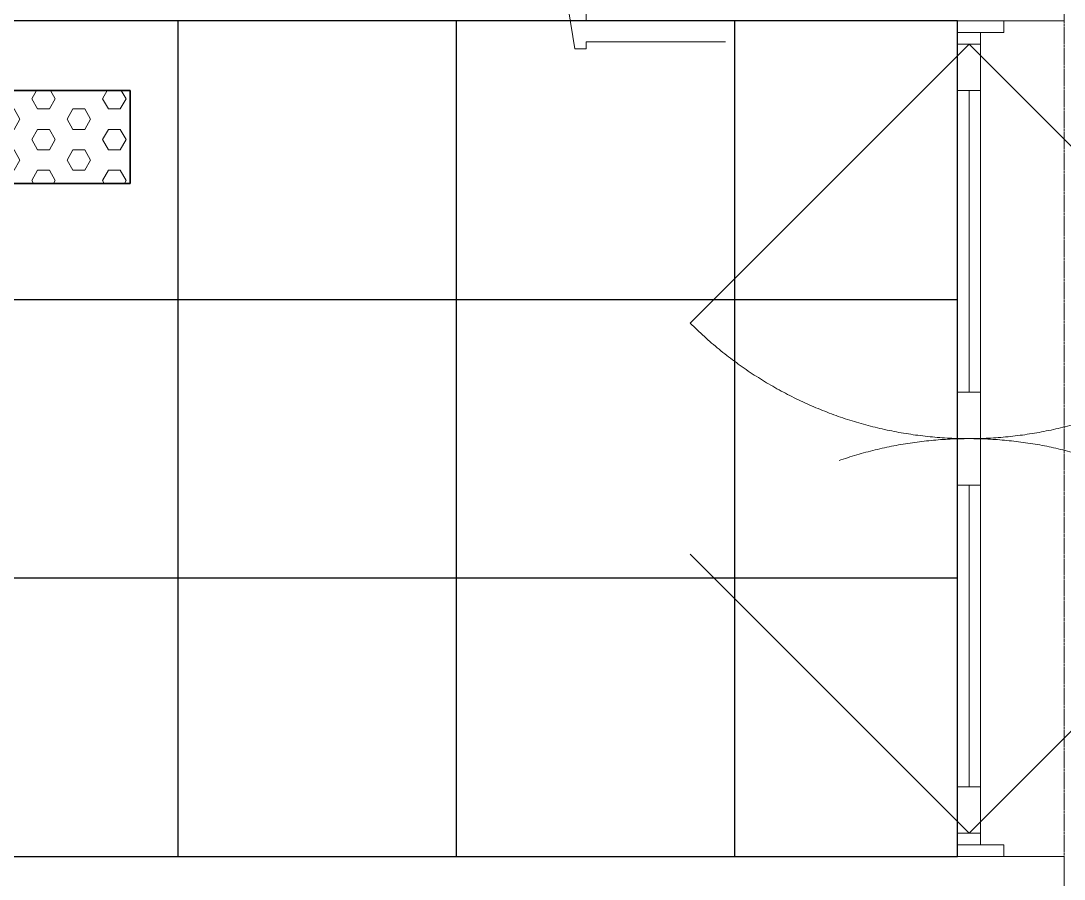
# Model space of a CAD drawing. Extents: x -12260 to 57327, y -29287 to 19916.
# Drawn here: x 46957 to 49206, y -2759 to -910 of the extents above; entities that cross this region are included whole.
import ezdxf

# ---------------------------------------------------------------- set-up
doc = ezdxf.new("R2010")
doc.units = 0
doc.header["$LTSCALE"] = 0.25
for name, pattern in [('01-First Floor-FUR$0$DASHED', [19.05, 12.7, -6.35]), ('01-First Floor-FUR$0$HIDDEN', [9.525, 6.35, -3.175]), ('DASHDOT', [25.4, 12.7, -6.35, 0, -6.35]), ('HIDDEN', [9.525, 6.35, -3.175])]:
    doc.linetypes.add(name, pattern=pattern)
for name, color, linetype, lineweight in [('01-First Floor-FUR$0$Aluminum', 251, 'Continuous', 5), ('01-First Floor-FUR$0$Cabin', 7, 'Continuous', 5), ('01-First Floor-FUR$0$Proj', 251, 'Continuous', 5), ('01-First Floor-FUR$0$Structure', 251, 'Continuous', 5), ('01-First Floor-FUR$0$Walls', 251, 'Continuous', 5), ('E-LITE-CLNG-CNDT', 6, 'DASHDOT', 35), ('E-POWR-FLOR-CNDT', 6, 'HIDDEN', 25), ('T-CABL-TRAY', 60, 'Continuous', 35)]:
    doc.layers.add(name, color=color, linetype=linetype, lineweight=lineweight)
doc.layers.add('01-First Floor-FUR$0$FALSE CEILING', color=251, linetype='Continuous')

# ---------------------------------------------------------------- blocks, each defined once
blk = doc.blocks.new('01-First Floor-FUR')
at = {"layer": '01-First Floor-FUR$0$Aluminum'}
for p, q in [((48976, -2710), (48976, -910)), ((49076, -910), (49076, -935)), ((49076, -935), (48976, -935)), ((49026, -935), (49026, -2685)), ((49026, -960), (48976, -960)), ((49026, -1060), (48976, -1060)), ((49001, -1710), (49001, -1060)), ((49026, -1710), (48976, -1710)), ((49026, -1810), (48976, -1810)), ((49026, -1910), (48976, -1910)), ((49001, -1910), (49001, -2560)), ((49026, -2560), (48976, -2560)), ((49026, -2660), (48976, -2660)), ((49076, -2685), (48976, -2685)), ((49076, -2685), (49076, -2710))]:
    blk.add_line(p, q, dxfattribs=at)
at = {"layer": '01-First Floor-FUR$0$Aluminum', "linetype": '01-First Floor-FUR$0$DASHED', "ltscale": 300}
for p, q in [((49001, -960), (48400, -1561)), ((49001, -960), (49602, -1561)), ((49001, -2660), (48400, -2059)), ((49001, -2660), (49602, -2059))]:
    blk.add_line(p, q, dxfattribs=at)
for centre, start, end in [((49001, -960), 225, 315), ((49001, -2660), 45, 135)]:
    blk.add_arc(centre, 850, start, end, dxfattribs=at)
at = {"layer": '01-First Floor-FUR$0$Cabin'}
blk.add_lwpolyline([(48171, -660), (48101, -660), (48151, -970), (48176, -970), (48176, -955), (48476, -955)], dxfattribs=at)
at = {"layer": '01-First Floor-FUR$0$FALSE CEILING', "linetype": 'Continuous'}
for p, q in [((47296.4, -2710), (47296.4, -910)), ((47896.4, -2710), (47896.4, -910)), ((48496.4, -2710), (48496.4, -910)), ((8296.4, -1510), (48976, -1510)), ((8296.4, -2110), (48976, -2110))]:
    blk.add_line(p, q, dxfattribs=at)
at = {"layer": '01-First Floor-FUR$0$FALSE CEILING'}
blk.add_lwpolyline([(48976, -910), (8296.4, -910), (8296.4, -2710), (48976, -2710), (48976, -910)], dxfattribs=at)
at = {"layer": '01-First Floor-FUR$0$Proj', "linetype": '01-First Floor-FUR$0$HIDDEN'}
blk.add_line((49206, -2710), (49206, -910), dxfattribs=at)
at = {"layer": '01-First Floor-FUR$0$Structure'}
for points in [[(48981, 1640), (48981, 2315), (46581, 2315), (46581, -685), (46826, -685), (46826, -910), (46356, -910), (46356, 2540), (49206, 2540), (49206, -910), (48176, -910)], [(48176, -910), (48176, -685), (48981, -685), (48981, 1340)]]:
    blk.add_lwpolyline(points, dxfattribs=at)
at = {"layer": '01-First Floor-FUR$0$Walls'}
for p, q in [((44676, -2710), (49206, -2710)), ((49206, -2710), (49206, -4053.1, 0))]:
    blk.add_line(p, q, dxfattribs=at)
blk = doc.blocks.new('*U50')
at = {"lineweight": 0}
h = blk.add_hatch(dxfattribs=at)
h.set_pattern_fill('HEX', color=253, scale=8, angle=270, style=0)
h.set_pattern_definition([(270, (3e-10, -15446.62), (43.99409, 8e-13), [25.4, -50.8]), (30, (3e-10, -15446.62), (-21.99705, 38.1), [25.4, -50.8]), (330, (3e-10, -15472.02), (21.99705, 38.1), [25.4, -50.8])])
h.paths.add_polyline_path([(-200, -1816.7), (0, -1816.7), (0, 0), (-200, 0)])
at = {"color": 0}
for p, q in [((0, 0), (-200, 0)), ((0, 0), (0, -1816.7)), ((-200, 0), (-200, -1816.7)), ((0, -1816.7), (-200, -1816.7))]:
    blk.add_line(p, q, dxfattribs=at)
blk = doc.blocks.new('A$Cd86d5af4')
at = {"layer": 'T-CABL-TRAY', "linetype": 'Continuous', "xscale": -1.000000000000001, "rotation": 90}
blk.add_blockref('*U50', (-2265, -1986), dxfattribs=at)

msp = doc.modelspace()

# ---------------------------------------------------------------- block references
at = {"layer": 'E-LITE-CLNG-CNDT'}
msp.add_blockref('01-First Floor-FUR', (0, 0), dxfattribs=at)
at = {"layer": 'E-POWR-FLOR-CNDT'}
msp.add_blockref('A$Cd86d5af4', (47641, 726), dxfattribs=at)

doc.saveas('drawing.dxf')
